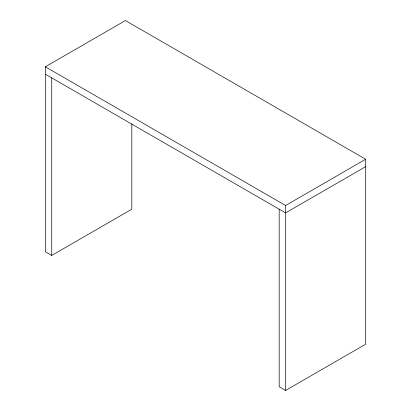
<?xml version="1.0" encoding="UTF-8"?>
<svg xmlns="http://www.w3.org/2000/svg" width="411" height="411" viewBox="0 0 411 411"><rect width="100%" height="100%" fill="white"/><g stroke="black" fill="none" stroke-linecap="round" stroke-linejoin="round"><path stroke-width="0.62" d="M131.823 123.947L131.823 209.199L51.735 255.437L45.328 251.738L45.328 66.788L125.417 20.55L365.672 159.263L365.672 344.213L285.583 390.45L279.177 386.751L279.177 209.199M45.328 66.788L285.583 205.5L365.672 159.263M365.672 166.661L285.583 212.898L45.328 74.186M285.583 205.5L285.583 390.45M51.735 77.885L51.735 255.437"/></g></svg>
